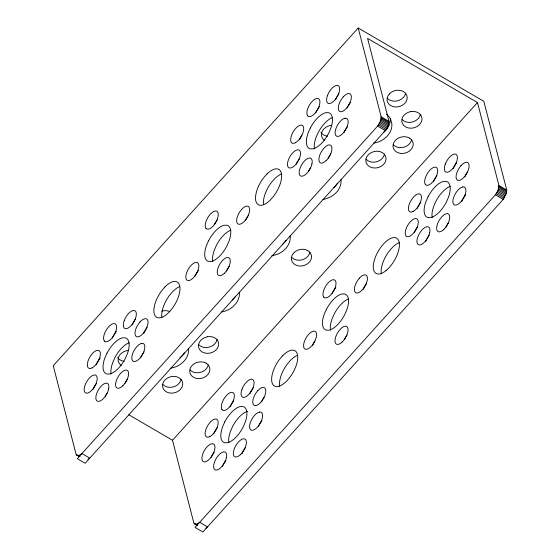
<?xml version="1.0" encoding="UTF-8"?>
<svg xmlns="http://www.w3.org/2000/svg" width="560" height="560" viewBox="0 0 560 560"><rect width="100%" height="100%" fill="white"/><g stroke="black" fill="none" stroke-linecap="round" stroke-linejoin="round"><path stroke-width="0.84" d="M358.211 28L483.826 101.311L506.751 190.071L506.31 193.361L503.237 199.381L202.902 532L195.048 527.415L493.668 196.735C496.79 193.424 499.849 188.587 498.519 183.883L477.477 102.536L367.57 38.395L388.983 121.352L388.122 125.86L386.26 129.521L85.141 463.274L77.287 458.689L375.907 128.002C379.015 124.684 382.046 119.868 380.758 115.157L358.211 28L53.249 365.722L75.936 453.733L76.629 454.972L79.926 456.75M105.21 396.515L105.749 395.325A10.213 4.648 -59.7 0 1 107.128 393.043M308.525 171.367L309.057 170.177A10.213 4.648 -59.7 0 1 310.443 167.895M222.432 466.431L223.51 464.051A10.213 4.648 -59.7 0 1 225.939 460.39M425.747 241.283L426.818 238.903A10.213 4.648 -59.7 0 1 429.247 235.242M147.063 327.558L146.265 328.566A10.213 4.648 -59.7 0 0 143.808 333.221M248.717 214.984L247.919 215.992A10.213 4.648 -59.7 0 0 245.462 220.647M350.371 102.41L349.573 103.418A10.213 4.648 -59.7 0 0 347.116 108.073M366.478 283.71L365.68 284.718A10.213 4.648 -59.7 0 0 363.223 289.38M197.687 525.476L194.39 523.698L193.697 522.459L172.508 440.258L477.477 102.536M232.204 300.02L234.57 297.549A20.419 16.52 -14.5 0 0 235.473 296.226M87.99 459.445L89.761 458.129L81.907 453.551L79.296 455.266L77.784 455.504M205.751 528.178L207.522 526.862L199.668 522.277L197.057 523.992L195.545 524.23M373.527 143.227L378.672 141.834A20.419 16.52 -14.5 0 0 391.811 123.515L390.649 119.364A20.419 16.52 -14.5 0 0 386.54 114.156M271.873 255.801L277.011 254.408A20.419 16.52 -14.5 0 0 290.157 236.089L290.094 235.865M170.212 368.375L175.357 366.982A20.419 16.52 -14.5 0 0 188.496 348.663L188.433 348.439M331.779 125.391L330.463 125.475A10.213 8.26 -14.5 0 0 321.965 131.796A10.213 8.26 -14.5 0 0 324.506 140.301M128.464 350.539L127.148 350.623A10.213 8.26 -14.5 0 0 118.657 356.944A10.213 8.26 -14.5 0 0 121.198 365.449M381.129 116.774L388.983 121.352M498.904 185.493L506.751 190.071M381.115 117.775L388.962 122.36M498.89 186.494L506.744 191.072M380.961 118.874L388.815 123.459M498.743 187.593L506.597 192.178M380.681 120.057L388.535 124.635M498.463 188.776L506.31 193.361M380.275 121.275L388.122 125.86M498.057 190.001L505.904 194.586M379.75 122.521L387.604 127.099M497.532 191.247L505.379 195.832M379.12 123.753L386.974 128.331M496.902 192.479L504.749 197.064M378.406 124.943L386.26 129.521M496.181 193.676L504.028 198.254M377.622 126.063L385.469 130.648M495.39 194.796L503.237 199.381M128.849 414.778L172.508 440.258M78.505 455.476L79.933 456.309M196.266 524.209L197.694 525.042M76.216 454.44L77.644 455.273M193.977 523.166L196.833 524.832M76.629 454.972L79.485 456.638M194.39 523.698L197.057 525.308M393.428 144.879L395.241 146.307A10.213 8.26 -14.5 0 0 411.572 139.72M291.767 257.453L293.587 258.881A10.213 8.26 -14.5 0 0 309.918 252.294M190.113 370.027L191.933 371.455A10.213 8.26 -14.5 0 0 208.257 364.868M279.664 386.253A20.419 9.303 -59.7 0 1 287.084 364.322L290.339 360.451A20.419 9.303 -59.7 0 1 297.073 355.474M124.264 361.347A10.213 8.26 -14.5 0 1 117.628 357.469M213.934 433.559A10.213 4.648 -59.7 0 1 217.441 427.518M381.346 273.819A20.419 9.303 -59.7 0 1 386.141 255.71A20.419 9.303 -59.7 0 1 399.539 242.585M241.997 453.803A10.213 4.648 -59.7 0 1 245.357 447.685M263.459 204.246A20.419 9.303 -59.7 0 1 271.635 182.154L274.939 178.444A20.419 9.303 -59.7 0 1 281.624 173.908M239.316 292.257A20.419 16.52 -14.5 0 1 236.075 303.359L232.624 306.957A20.419 16.52 -14.5 0 1 221.788 311.962M337.449 183.127A20.419 16.52 -14.5 0 1 333.9 187.579M228.865 442.687A20.419 9.303 -59.7 0 1 230.503 431.221L232.617 426.454A20.419 9.303 -59.7 0 1 247.667 411.257M132.111 325.031A10.213 4.648 -59.7 0 1 135.618 318.99M111.104 373.961A20.419 9.303 -59.7 0 1 112.742 362.495L114.856 357.728A20.419 9.303 -59.7 0 1 129.129 342.776M124.866 383.481A10.213 4.648 -59.7 0 1 127.596 378.959M217.035 339.598A10.213 8.26 -14.5 0 1 208.117 347.361L205.478 347.536A10.213 8.26 -14.5 0 1 198.884 344.757M249.872 393.757A10.213 4.648 -59.7 0 1 253.379 387.716M181.09 379.4A10.213 8.26 -14.5 0 1 173.474 386.869A10.213 8.26 -14.5 0 1 162.946 384.559M140.609 357.903A10.213 4.648 -59.7 0 1 144.116 351.862M112.378 338.128A10.213 4.648 -59.7 0 1 116.431 331.45M211.057 457.443A10.213 4.648 -59.7 0 1 214.242 452.193M230.139 406.854A10.213 4.648 -59.7 0 1 233.646 400.806M184.408 352.884A20.419 16.52 -14.5 0 1 179.914 357.735M261.569 401.954A10.213 4.648 -59.7 0 1 264.026 397.292M258.377 426.629A10.213 4.648 -59.7 0 1 261.877 420.588M212.758 261.387A20.419 9.303 -59.7 0 1 214.396 249.921L216.51 245.154A20.419 9.303 -59.7 0 1 230.783 230.202M194.95 276.143A10.213 4.648 -59.7 0 1 198.688 270.263M214.354 224.756A10.213 4.648 -59.7 0 1 217.539 219.506M226.52 270.907A10.213 4.648 -59.7 0 1 229.25 266.385M330.519 330.113A20.419 9.303 -59.7 0 1 332.157 318.647L334.271 313.88A20.419 9.303 -59.7 0 1 348.544 298.928M312.396 345.667A10.213 4.648 -59.7 0 1 314.853 341.005M340.956 179.571A20.419 16.52 -14.5 0 1 322.987 199.472M332.115 293.489A10.213 4.648 -59.7 0 1 335.853 287.602M96.173 364.833A10.213 4.648 -59.7 0 1 100.226 358.155M335.426 99.883A10.213 4.648 -59.7 0 1 338.926 93.842M161.791 311.122A10.213 8.26 -14.5 0 1 169.792 311.633M432.173 217.539A20.419 9.303 -59.7 0 1 433.811 206.073L435.932 201.306A20.419 9.303 -59.7 0 1 450.198 186.354M161.861 317.261A20.419 9.303 -59.7 0 1 169.568 295.26L172.851 291.452A20.419 9.303 -59.7 0 1 179.564 286.636M92.981 389.508A10.213 4.648 -59.7 0 1 96.481 383.467M414.372 232.295A10.213 4.648 -59.7 0 1 417.557 227.045M343.924 132.755A10.213 4.648 -59.7 0 1 347.431 126.714M420.343 114.45A10.213 8.26 -14.5 0 1 411.425 122.213L408.793 122.388A10.213 8.26 -14.5 0 1 402.199 119.609M384.405 154.252A10.213 8.26 -14.5 0 1 376.789 161.721A10.213 8.26 -14.5 0 1 366.261 159.411M433.454 181.706A10.213 4.648 -59.7 0 1 436.961 175.665M453.187 168.609A10.213 4.648 -59.7 0 1 456.687 162.568M299.481 139.685A10.213 4.648 -59.7 0 1 301.945 135.03M315.693 112.98A10.213 4.648 -59.7 0 1 319.746 106.302M314.412 148.813A20.419 9.303 -59.7 0 1 316.05 137.347L318.171 132.58A20.419 9.303 -59.7 0 1 332.437 117.628M328.181 158.333A10.213 4.648 -59.7 0 1 330.904 153.811M461.685 201.481A10.213 4.648 -59.7 0 1 465.738 194.803M405.58 93.247A10.213 8.26 -14.5 0 1 403.459 97.377L401.548 99.043A10.213 8.26 -14.5 0 1 387.436 98.406M327.579 136.199A10.213 8.26 -14.5 0 1 320.936 132.321M417.242 208.411A10.213 4.648 -59.7 0 1 420.749 202.37M445.942 227.066A10.213 4.648 -59.7 0 1 448.665 222.537M464.877 176.806A10.213 4.648 -59.7 0 1 467.341 172.144M296.289 164.36A10.213 4.648 -59.7 0 1 299.796 158.319M344.288 339.64A10.213 4.648 -59.7 0 1 347.011 335.111M286.069 240.31A20.419 16.52 -14.5 0 1 282.87 244.055M390.369 118.419A20.419 16.52 -14.5 0 1 383.229 132.587M162.645 384.307L162.575 386.498A10.213 8.26 -14.5 0 0 173.677 392.973A10.213 8.26 -14.5 0 0 182.665 383.026L182.049 380.961A10.213 8.26 -14.5 0 0 171.556 376.544A10.213 8.26 -14.5 0 0 162.645 384.307M365.953 159.159L365.883 161.35A10.213 8.26 -14.5 0 0 376.985 167.825A10.213 8.26 -14.5 0 0 385.973 157.878L385.357 155.813A10.213 8.26 -14.5 0 0 374.871 151.396A10.213 8.26 -14.5 0 0 365.953 159.159M124.264 320.453L123.564 322.77A10.213 4.648 -59.7 0 0 126.385 328.671A10.213 4.648 -59.7 0 0 134.295 321.097L135.373 318.717A10.213 4.648 -59.7 0 0 133.245 310.499A10.213 4.648 -59.7 0 0 124.264 320.453M108.633 389.067L107.933 391.391A10.213 4.648 -59.7 0 1 98.945 401.338A10.213 4.648 -59.7 0 1 96.824 393.12L97.895 390.74A10.213 4.648 -59.7 0 1 105.805 383.173A10.213 4.648 -59.7 0 1 108.633 389.067M327.572 95.305L326.872 97.622A10.213 4.648 -59.7 0 0 329.7 103.523A10.213 4.648 -59.7 0 0 337.603 95.949L338.681 93.569A10.213 4.648 -59.7 0 0 336.56 85.351A10.213 4.648 -59.7 0 0 327.572 95.305M242.025 389.179L241.325 391.503A10.213 4.648 -59.7 0 0 244.146 397.397A10.213 4.648 -59.7 0 0 252.056 389.823L253.134 387.443A10.213 4.648 -59.7 0 0 251.006 379.225A10.213 4.648 -59.7 0 0 242.025 389.179M311.941 163.919L311.241 166.243A10.213 4.648 -59.7 0 1 302.26 176.19A10.213 4.648 -59.7 0 1 300.132 167.972L301.21 165.592A10.213 4.648 -59.7 0 1 309.12 158.025A10.213 4.648 -59.7 0 1 311.941 163.919M226.394 457.793L225.694 460.117A10.213 4.648 -59.7 0 1 216.706 470.064A10.213 4.648 -59.7 0 1 214.585 461.846L215.656 459.466A10.213 4.648 -59.7 0 1 223.566 451.899A10.213 4.648 -59.7 0 1 226.394 457.793M445.333 164.031L444.633 166.355A10.213 4.648 -59.7 0 0 447.461 172.249A10.213 4.648 -59.7 0 0 455.364 164.675L456.442 162.295A10.213 4.648 -59.7 0 0 454.321 154.077A10.213 4.648 -59.7 0 0 445.333 164.031M429.702 232.645L429.002 234.969A10.213 4.648 -59.7 0 1 420.021 244.916A10.213 4.648 -59.7 0 1 417.893 236.698L418.971 234.318A10.213 4.648 -59.7 0 1 426.881 226.751A10.213 4.648 -59.7 0 1 429.702 232.645M107.009 353.15L104.888 357.91A20.419 9.303 -59.7 0 0 106.722 373.961L109.396 374.059A20.419 9.303 -59.7 0 0 125.188 358.694L127.302 353.927A20.419 9.303 -59.7 0 0 125.468 337.883L122.794 337.778A20.419 9.303 -59.7 0 0 107.009 353.15M208.663 240.576L206.542 245.336A20.419 9.303 -59.7 0 0 208.376 261.387L211.05 261.485A20.419 9.303 -59.7 0 0 226.842 246.12L228.956 241.353A20.419 9.303 -59.7 0 0 227.122 225.309L224.455 225.204A20.419 9.303 -59.7 0 0 208.663 240.576M310.317 128.002L308.203 132.762A20.419 9.303 -59.7 0 0 310.037 148.813L312.704 148.911A20.419 9.303 -59.7 0 0 328.496 133.546L330.617 128.779A20.419 9.303 -59.7 0 0 328.783 112.735L326.109 112.63A20.419 9.303 -59.7 0 0 310.317 128.002M224.77 421.876L222.649 426.636A20.419 9.303 -59.7 0 0 224.483 442.687L227.157 442.785A20.419 9.303 -59.7 0 0 242.949 427.42L245.063 422.653A20.419 9.303 -59.7 0 0 243.229 406.609L240.562 406.504A20.419 9.303 -59.7 0 0 224.77 421.876M326.424 309.302L324.303 314.062A20.419 9.303 -59.7 0 0 326.137 330.113L328.811 330.211A20.419 9.303 -59.7 0 0 344.603 314.846L346.717 310.079A20.419 9.303 -59.7 0 0 344.89 294.035L342.216 293.93A20.419 9.303 -59.7 0 0 326.424 309.302M428.078 196.728L425.964 201.488A20.419 9.303 -59.7 0 0 427.798 217.539L430.465 217.637A20.419 9.303 -59.7 0 0 446.257 202.272L448.378 197.505A20.419 9.303 -59.7 0 0 446.544 181.461L443.87 181.356A20.419 9.303 -59.7 0 0 428.078 196.728M389.256 94.024L387.884 96.005A10.213 8.26 -14.5 0 0 390.754 105.644A10.213 8.26 -14.5 0 0 403.046 104.853L404.957 103.187A10.213 8.26 -14.5 0 0 403.459 91.574A10.213 8.26 -14.5 0 0 389.256 94.024M140.007 321.965L138.411 323.981A10.213 4.648 -59.7 0 0 135.156 334.81A10.213 4.648 -59.7 0 0 141.316 335.209L143.01 333.585A10.213 4.648 -59.7 0 0 147.861 320.74A10.213 4.648 -59.7 0 0 140.007 321.965M93.779 387.856L92.183 389.872A10.213 4.648 -59.7 0 1 84.329 391.097A10.213 4.648 -59.7 0 1 89.18 378.252L90.874 376.628A10.213 4.648 -59.7 0 1 97.034 377.027A10.213 4.648 -59.7 0 1 93.779 387.856M241.661 209.391L240.072 211.407A10.213 4.648 -59.7 0 0 236.81 222.236A10.213 4.648 -59.7 0 0 242.97 222.635L244.671 221.011A10.213 4.648 -59.7 0 0 249.522 208.166A10.213 4.648 -59.7 0 0 241.661 209.391M195.433 275.282L193.844 277.298A10.213 4.648 -59.7 0 1 185.983 278.523A10.213 4.648 -59.7 0 1 190.834 265.678L192.528 264.054A10.213 4.648 -59.7 0 1 198.688 264.453A10.213 4.648 -59.7 0 1 195.433 275.282M343.322 96.817L341.726 98.833A10.213 4.648 -59.7 0 0 338.471 109.662A10.213 4.648 -59.7 0 0 344.631 110.061L346.325 108.437A10.213 4.648 -59.7 0 0 351.176 95.592A10.213 4.648 -59.7 0 0 343.322 96.817M297.087 162.708L295.498 164.724A10.213 4.648 -59.7 0 1 287.637 165.949A10.213 4.648 -59.7 0 1 292.488 153.104L294.189 151.48A10.213 4.648 -59.7 0 1 300.349 151.879A10.213 4.648 -59.7 0 1 297.087 162.708M257.768 390.691L256.172 392.714A10.213 4.648 -59.7 0 0 252.917 403.536A10.213 4.648 -59.7 0 0 259.077 403.935L260.771 402.311A10.213 4.648 -59.7 0 0 265.622 389.466A10.213 4.648 -59.7 0 0 257.768 390.691M211.54 456.582L209.944 458.598A10.213 4.648 -59.7 0 1 202.09 459.823A10.213 4.648 -59.7 0 1 206.941 446.978L208.635 445.354A10.213 4.648 -59.7 0 1 214.795 445.753A10.213 4.648 -59.7 0 1 211.54 456.582M359.422 278.117L357.833 280.14A10.213 4.648 -59.7 0 0 354.571 290.962A10.213 4.648 -59.7 0 0 360.731 291.361L362.432 289.737A10.213 4.648 -59.7 0 0 367.283 276.892A10.213 4.648 -59.7 0 0 359.422 278.117M313.194 344.008L311.605 346.024A10.213 4.648 -59.7 0 1 303.744 347.249A10.213 4.648 -59.7 0 1 308.595 334.404L310.289 332.78A10.213 4.648 -59.7 0 1 316.456 333.179A10.213 4.648 -59.7 0 1 313.194 344.008M461.083 165.543L459.487 167.566A10.213 4.648 -59.7 0 0 456.232 178.388A10.213 4.648 -59.7 0 0 462.392 178.787L464.086 177.163A10.213 4.648 -59.7 0 0 468.937 164.318A10.213 4.648 -59.7 0 0 461.083 165.543M414.848 231.434L413.259 233.45A10.213 4.648 -59.7 0 1 405.398 234.675A10.213 4.648 -59.7 0 1 410.249 221.83L411.95 220.206A10.213 4.648 -59.7 0 1 418.11 220.605A10.213 4.648 -59.7 0 1 414.848 231.434M282.492 355.873L279.23 359.744A20.419 9.303 -59.7 0 0 272.209 383.187A20.419 9.303 -59.7 0 0 286.881 380.849L290.136 376.978A20.419 9.303 -59.7 0 0 297.157 353.535A20.419 9.303 -59.7 0 0 282.492 355.873M164.997 286.867L161.721 290.682A20.419 9.303 -59.7 0 0 154.371 314.23A20.419 9.303 -59.7 0 0 168.854 312.396L172.13 308.581A20.419 9.303 -59.7 0 0 179.48 285.033A20.419 9.303 -59.7 0 0 164.997 286.867M267.092 173.866L263.781 177.576A20.419 9.303 -59.7 0 0 255.913 201.278A20.419 9.303 -59.7 0 0 270.067 200.256L273.378 196.539A20.419 9.303 -59.7 0 0 281.246 172.837A20.419 9.303 -59.7 0 0 267.092 173.866M345.058 118.223L343.504 118.755A10.213 4.648 -59.7 0 0 336.07 128.17A10.213 4.648 -59.7 0 0 336.875 136.304L338.198 136.388A10.213 4.648 -59.7 0 0 347.186 126.441A10.213 4.648 -59.7 0 0 345.058 118.223M295.309 142.786L293.755 143.318A10.213 4.648 -59.7 0 1 291.634 135.107A10.213 4.648 -59.7 0 1 300.615 125.153L301.938 125.237A10.213 4.648 -59.7 0 1 302.743 133.371A10.213 4.648 -59.7 0 1 295.309 142.786M462.819 186.949L461.265 187.481A10.213 4.648 -59.7 0 0 453.831 196.896A10.213 4.648 -59.7 0 0 454.636 205.03L455.959 205.114A10.213 4.648 -59.7 0 0 464.947 195.167A10.213 4.648 -59.7 0 0 462.819 186.949M413.07 211.512L411.516 212.051A10.213 4.648 -59.7 0 1 409.395 203.833A10.213 4.648 -59.7 0 1 418.376 193.879L419.699 193.963A10.213 4.648 -59.7 0 1 420.504 202.097A10.213 4.648 -59.7 0 1 413.07 211.512M141.75 343.371L140.189 343.903A10.213 4.648 -59.7 0 0 132.762 353.318A10.213 4.648 -59.7 0 0 133.567 361.452L134.89 361.536A10.213 4.648 -59.7 0 0 143.871 351.589A10.213 4.648 -59.7 0 0 141.75 343.371M92.001 367.934L90.447 368.466A10.213 4.648 -59.7 0 1 88.319 360.255A10.213 4.648 -59.7 0 1 97.307 350.301L98.623 350.385A10.213 4.648 -59.7 0 1 99.428 358.519A10.213 4.648 -59.7 0 1 92.001 367.934M259.511 412.097L257.95 412.629A10.213 4.648 -59.7 0 0 250.523 422.044A10.213 4.648 -59.7 0 0 251.328 430.178L252.651 430.262A10.213 4.648 -59.7 0 0 261.632 420.315A10.213 4.648 -59.7 0 0 259.511 412.097M209.762 436.66L208.208 437.199A10.213 4.648 -59.7 0 1 206.08 428.981A10.213 4.648 -59.7 0 1 215.068 419.027L216.391 419.111A10.213 4.648 -59.7 0 1 217.189 427.245A10.213 4.648 -59.7 0 1 209.762 436.66M410.809 111.594L408.247 112.322A10.213 8.26 -14.5 0 0 401.828 121.548A10.213 8.26 -14.5 0 0 410.291 128.198L412.93 128.023A10.213 8.26 -14.5 0 0 421.911 118.076A10.213 8.26 -14.5 0 0 410.809 111.594M207.501 336.742L204.939 337.47A10.213 8.26 -14.5 0 0 198.513 346.696A10.213 8.26 -14.5 0 0 206.983 353.346L209.615 353.171A10.213 8.26 -14.5 0 0 218.603 343.224A10.213 8.26 -14.5 0 0 207.501 336.742M409.451 138.047L407.204 137.095A10.213 8.26 -14.5 0 0 395.248 140.497A10.213 8.26 -14.5 0 0 394.926 150.689L396.746 152.117A10.213 8.26 -14.5 0 0 410.949 149.66A10.213 8.26 -14.5 0 0 409.451 138.047M307.797 250.621L305.55 249.669A10.213 8.26 -14.5 0 0 293.594 253.071A10.213 8.26 -14.5 0 0 293.272 263.263L295.085 264.691A10.213 8.26 -14.5 0 0 309.295 262.234A10.213 8.26 -14.5 0 0 307.797 250.621M206.143 363.195L203.889 362.243A10.213 8.26 -14.5 0 0 191.933 365.645A10.213 8.26 -14.5 0 0 191.618 375.837L193.431 377.265A10.213 8.26 -14.5 0 0 207.634 374.808A10.213 8.26 -14.5 0 0 206.143 363.195M425.411 184.555L424.802 183.295A10.213 4.648 -59.7 0 1 429.653 170.443A10.213 4.648 -59.7 0 1 437.514 169.218L437.682 170.961A10.213 4.648 -59.7 0 1 432.663 182.07A10.213 4.648 -59.7 0 1 425.411 184.555M307.65 115.829L307.041 114.562A10.213 4.648 -59.7 0 1 311.892 101.717A10.213 4.648 -59.7 0 1 319.753 100.492L319.921 102.235A10.213 4.648 -59.7 0 1 314.902 113.337A10.213 4.648 -59.7 0 1 307.65 115.829M323.757 297.129L323.148 295.869A10.213 4.648 -59.7 0 1 327.999 283.017A10.213 4.648 -59.7 0 1 335.853 281.792L336.028 283.535A10.213 4.648 -59.7 0 1 331.002 294.644A10.213 4.648 -59.7 0 1 323.757 297.129M205.996 228.403L205.387 227.136A10.213 4.648 -59.7 0 1 210.238 214.291A10.213 4.648 -59.7 0 1 218.092 213.066L218.267 214.809A10.213 4.648 -59.7 0 1 213.241 225.911A10.213 4.648 -59.7 0 1 205.996 228.403M222.096 409.703L221.494 408.443A10.213 4.648 -59.7 0 1 226.345 395.591A10.213 4.648 -59.7 0 1 234.199 394.366L234.374 396.109A10.213 4.648 -59.7 0 1 229.348 407.218A10.213 4.648 -59.7 0 1 222.096 409.703M104.335 340.977L103.733 339.71A10.213 4.648 -59.7 0 1 108.584 326.865A10.213 4.648 -59.7 0 1 116.438 325.64L116.613 327.383A10.213 4.648 -59.7 0 1 111.587 338.485A10.213 4.648 -59.7 0 1 104.335 340.977M240.576 454.524A10.213 4.648 -59.7 0 0 245.133 439.145A10.213 4.648 -59.7 0 0 233.891 450.002A10.213 4.648 -59.7 0 0 240.576 454.524M122.815 385.798A10.213 4.648 -59.7 0 0 127.372 370.419A10.213 4.648 -59.7 0 0 116.13 381.269A10.213 4.648 -59.7 0 0 122.815 385.798M342.23 341.95A10.213 4.648 -59.7 0 0 346.794 326.571A10.213 4.648 -59.7 0 0 335.552 337.428A10.213 4.648 -59.7 0 0 342.23 341.95M224.469 273.224A10.213 4.648 -59.7 0 0 229.026 257.845A10.213 4.648 -59.7 0 0 217.791 268.695A10.213 4.648 -59.7 0 0 224.469 273.224M443.891 229.376A10.213 4.648 -59.7 0 0 448.448 213.997A10.213 4.648 -59.7 0 0 437.206 224.854A10.213 4.648 -59.7 0 0 443.891 229.376M385.959 270.655A20.419 9.303 -59.7 0 0 397.838 239.183A20.419 9.303 -59.7 0 0 375.228 257.523A20.419 9.303 -59.7 0 0 385.959 270.655M326.13 160.65A10.213 4.648 -59.7 0 0 330.687 145.271A10.213 4.648 -59.7 0 0 319.445 156.121A10.213 4.648 -59.7 0 0 326.13 160.65"/></g></svg>
